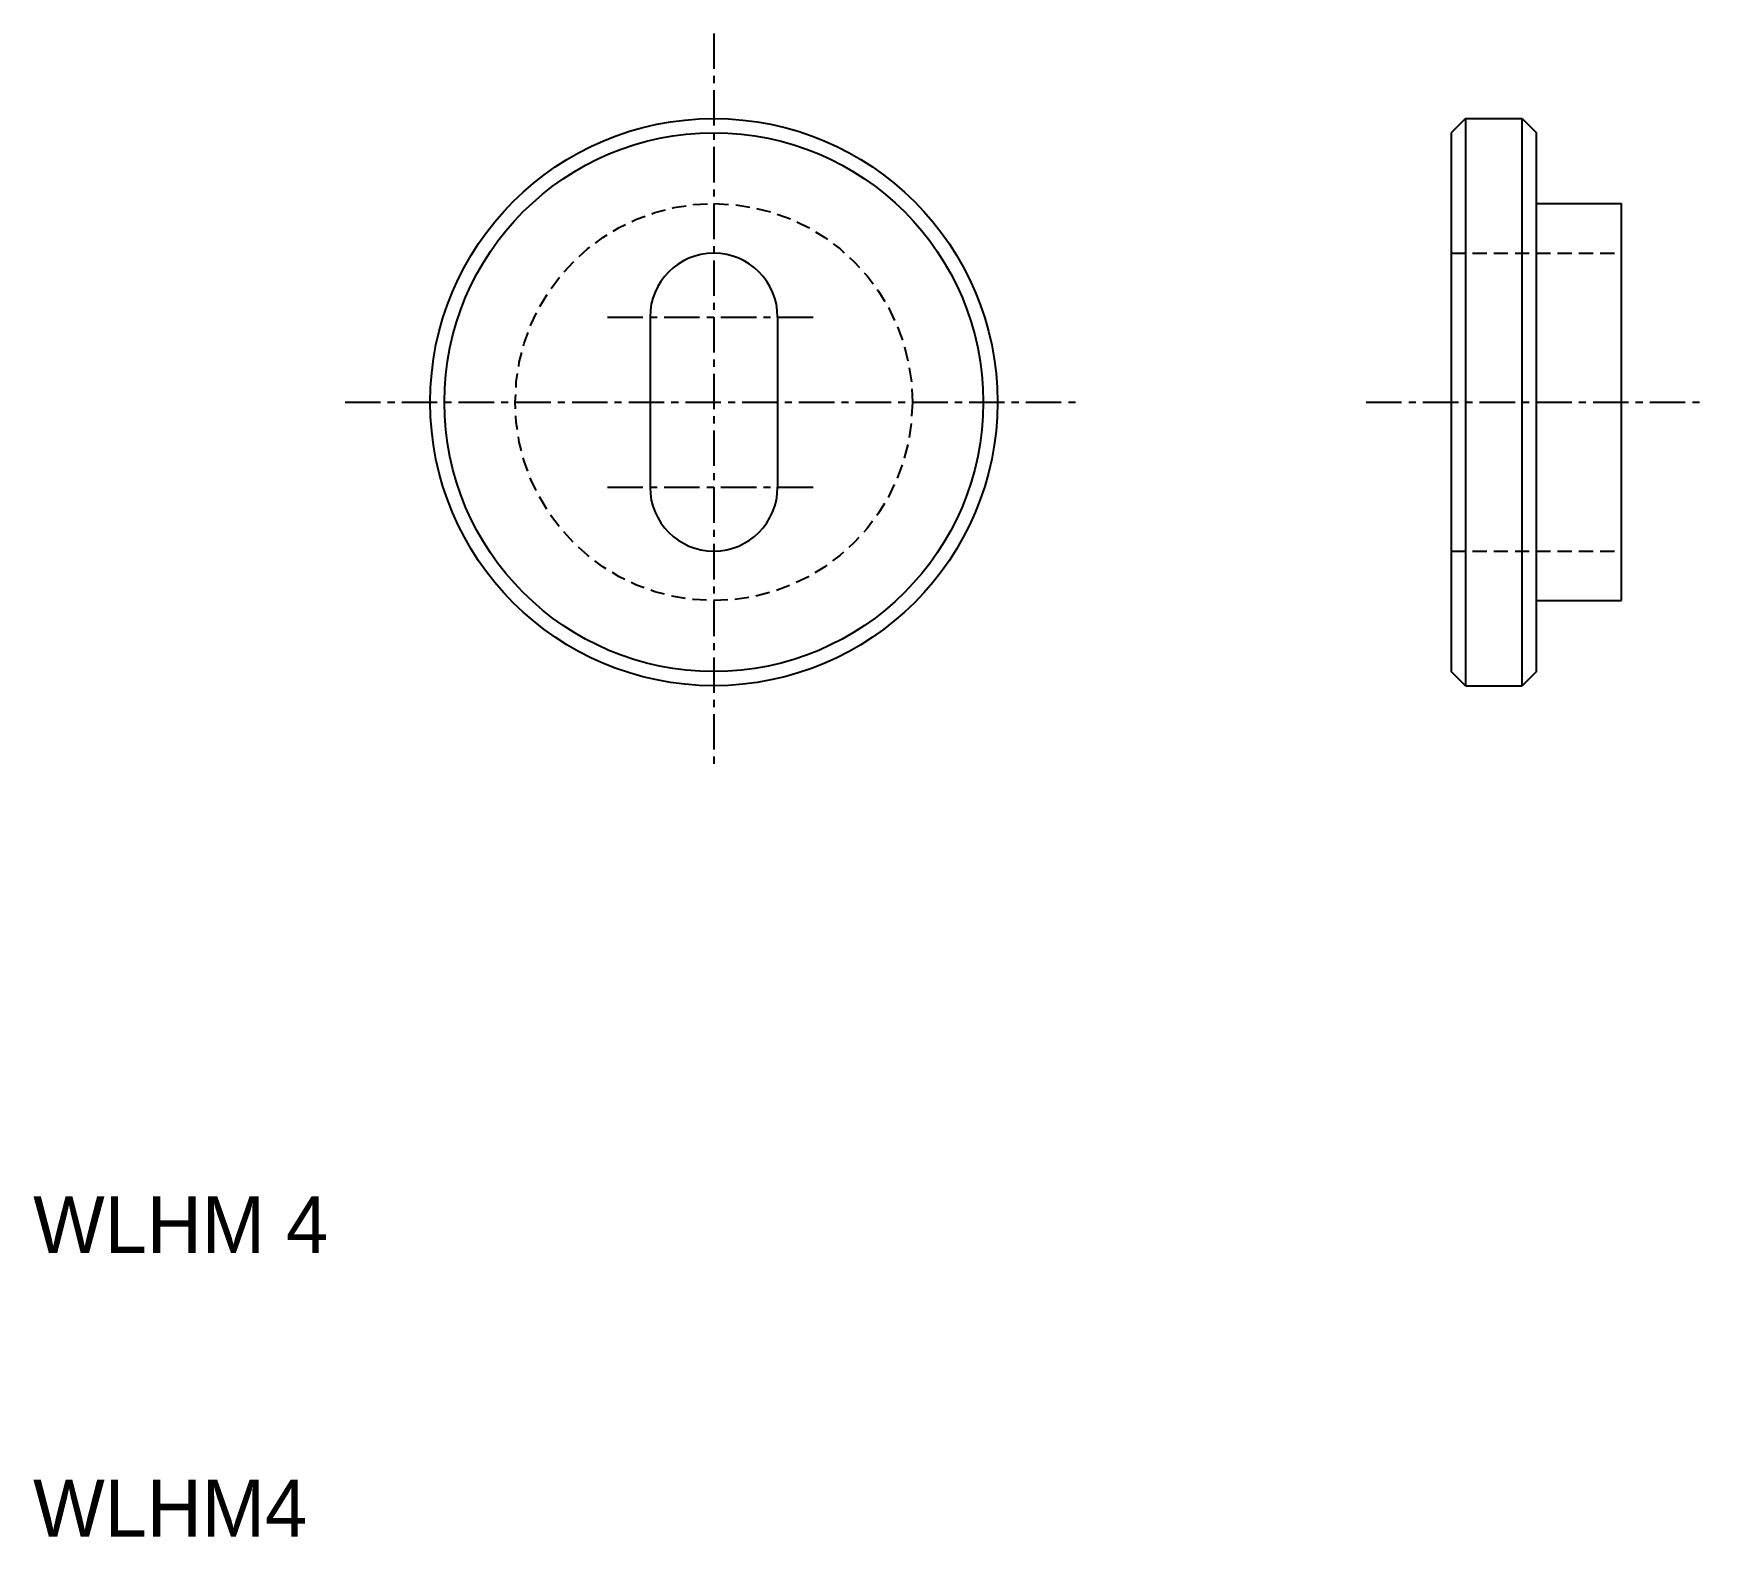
# Model space of a CAD drawing. Extents: x 10 to 69, y 10 to 63.
import ezdxf

# ---------------------------------------------------------------- set-up
doc = ezdxf.new("R2010")
doc.units = 0
doc.linetypes.add('CENTER', pattern=[2, 1.25, -0.25, 0.25, -0.25])
doc.linetypes.add('DASHED', pattern=[0.75, 0.5, -0.25])
doc.layers.get('0').update_dxf_attribs({"linetype": 'CONTINUOUS'})
doc.layers.add('CENTER', color=1, linetype='CENTER')

msp = doc.modelspace()

# ---------------------------------------------------------------- linework, layer by layer
at = {"color": 7, "linetype": 'CONTINUOUS'}
for p, q in [((60.5, 60), (60, 59.5)), ((60.5, 60), (62.5, 60)), ((60.5, 60), (60.5, 40)), ((62.5, 40), (62.5, 60)), ((62.5, 60), (63, 59.5)), ((60, 59.5), (60, 40.5)), ((63, 40.5), (63, 59.5)), ((63, 57), (66, 57)), ((66, 43), (66, 57)), ((31.75, 53), (31.75, 47)), ((36.25, 53), (36.25, 47)), ((63, 43), (66, 43)), ((60.5, 40), (60, 40.5)), ((63, 40.5), (62.5, 40)), ((60.5, 40), (62.5, 40))]:
    msp.add_line(p, q, dxfattribs=at)
at = {"color": 3, "linetype": 'DASHED'}
for p, q in [((60, 55.25), (66, 55.25)), ((60, 44.75), (66, 44.75))]:
    msp.add_line(p, q, dxfattribs=at)
at = {"color": 7, "linetype": 'CONTINUOUS'}
for radius in [10, 9.5]:
    msp.add_circle((34, 50), radius, dxfattribs=at)
at = {"color": 3, "linetype": 'DASHED'}
msp.add_circle((34, 50), 7, dxfattribs=at)
at = {"color": 7, "linetype": 'CONTINUOUS'}
for centre, start, end in [((34, 53), 0, 180), ((34, 47), 180, 0)]:
    msp.add_arc(centre, 2.25, start, end, dxfattribs=at)
at = {"layer": 'CENTER', "color": 1, "linetype": 'CENTER'}
for p, q in [((34, 63), (34, 37)), ((30.25, 53), (37.75, 53)), ((21, 50), (47, 50)), ((57, 50), (69, 50)), ((30.25, 47), (37.75, 47))]:
    msp.add_line(p, q, dxfattribs=at)

# ---------------------------------------------------------------- texts
at = {"color": 7, "linetype": 'CONTINUOUS'}
for s, p in [('WLHM 4', (10, 20)), ('WLHM4', (10, 10))]:
    msp.add_text(s, height=2, dxfattribs=at).set_placement(p)

doc.saveas('drawing.dxf')
